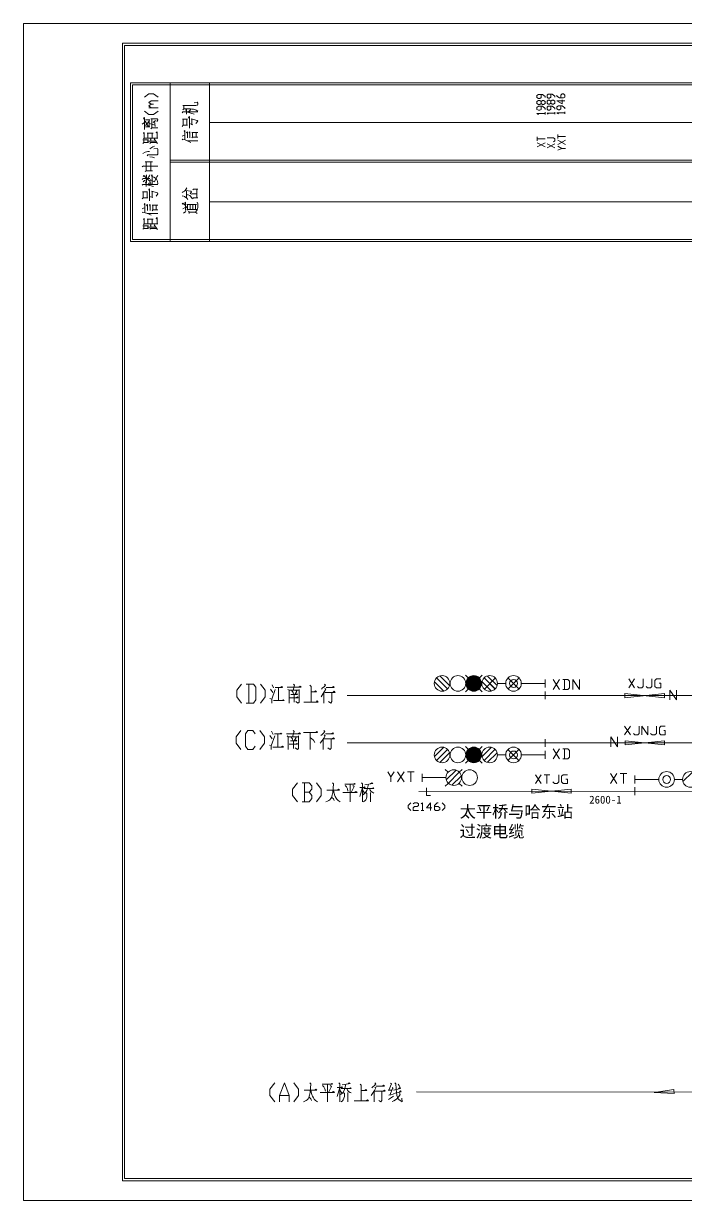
# Model space of a CAD drawing. Header units: millimetres. Extents: x 18 to 1853, y 466 to 763.
# Drawn here: x 18.3 to 185.2, y 466.2 to 763.2 of the extents above; entities that cross this region are included whole.
import ezdxf

# ---------------------------------------------------------------- set-up
doc = ezdxf.new("R2010")
doc.units = ezdxf.units.MM
doc.header["$MEASUREMENT"] = 0
doc.layers.add('1', color=7, linetype='Continuous')

msp = doc.modelspace()

# ---------------------------------------------------------------- linework, layer by layer
at = {"color": 255, "linetype": 'Continuous', "lineweight": 0}
for p, q in [((1852.6, 763.16), (18.35, 763.16)), ((18.35, 763.16), (18.35, 466.19)), ((18.35, 466.19), (1852.6, 466.19))]:
    msp.add_line(p, q, dxfattribs=at)
for points in [[(48.85, 744.55), (50, 745.44), (51.19, 745.44), (52.34, 744.55)], [(55.35, 708.17), (65.33, 708.17), (65.33, 748.19), (55.35, 748.19), (55.35, 708.17)], [(50.57, 742.79), (50, 743.25), (50.57, 743.67), (52.34, 743.67)], [(50.57, 741.9), (50, 742.37), (50.57, 742.79), (51.19, 742.79)], [(58.57, 742.47), (61.85, 742.47), (62.11, 742.53), (62.26, 742.58), (62.31, 742.79), (62.31, 743.1), (62.21, 743.3), (61.38, 743.15)], [(58.78, 741.64), (58.78, 742.47)], [(149.99, 744.5), (149.99, 744.76), (149.32, 745.23), (148.33, 745.23), (147.96, 745.02), (147.96, 744.5), (148.33, 744.24), (148.64, 744.24), (149, 744.5), (149, 745.23)], [(149.99, 742.99), (149.63, 742.73), (149.32, 742.73), (149, 742.99), (149, 743.51), (148.64, 743.77), (148.33, 743.77), (147.96, 743.51), (147.96, 742.99), (148.33, 742.73), (148.64, 742.73), (149, 742.99)], [(149, 743.51), (149.32, 743.77), (149.63, 743.77), (149.99, 743.51), (149.99, 742.99)], [(152.49, 744.55), (152.49, 744.81), (151.81, 745.33), (150.82, 745.33), (150.51, 745.07), (150.51, 744.55), (150.82, 744.29), (151.13, 744.29), (151.5, 744.55), (151.5, 745.33)], [(152.49, 743.04), (152.17, 742.84), (151.81, 742.84), (151.5, 743.04), (151.5, 743.56), (151.13, 743.82), (150.82, 743.82), (150.51, 743.56), (150.51, 743.04), (150.82, 742.84), (151.13, 742.84), (151.5, 743.04)], [(151.5, 743.56), (151.81, 743.82), (152.17, 743.82), (152.49, 743.56), (152.49, 743.04)], [(153.99, 744.4), (153.99, 745.12), (154.36, 745.38), (154.67, 745.38), (155.03, 745.12), (155.03, 744.6), (154.67, 744.4), (153.68, 744.4), (153.01, 744.86), (153.01, 745.12)], [(154.36, 743.88), (154.36, 742.89), (153.01, 743.62), (155.03, 743.62)], [(48.85, 736.44), (48.85, 739.46), (48.65, 739.25), (48.85, 738.94)], [(48.85, 741.07), (50, 740.19), (51.19, 740.19), (52.34, 741.07)], [(52.34, 741.9), (50, 741.9)], [(58.36, 740.65), (58.57, 740.91), (62.37, 740.91)], [(58.57, 741.38), (58.78, 741.64), (60.5, 741.64), (60.91, 741.59), (61.22, 741.54), (61.59, 741.43), (61.9, 741.28), (62.37, 741.02)], [(59.46, 740.29), (59.46, 741.49), (59.35, 741.33), (59.46, 741.17)], [(59.46, 740.91), (61.38, 740.29)], [(59.98, 740.91), (60.6, 741.49)], [(60.24, 736.76), (60.24, 739.72), (60.03, 739.46), (60.24, 739.2)], [(149.99, 741.49), (149.99, 741.75), (149.32, 742.27), (148.33, 742.27), (147.96, 742.01), (147.96, 741.49), (148.33, 741.28), (148.64, 741.28), (149, 741.49), (149, 742.27)], [(148.33, 740.24), (147.96, 740.5), (149.99, 740.5)], [(149.99, 740.24), (149.99, 740.76)], [(152.49, 741.59), (152.49, 741.8), (151.81, 742.32), (150.82, 742.32), (150.51, 742.06), (150.51, 741.59), (150.82, 741.33), (151.13, 741.33), (151.5, 741.59), (151.5, 742.32)], [(150.82, 740.29), (150.51, 740.55), (152.49, 740.55)], [(152.49, 740.29), (152.49, 740.81)], [(155.03, 741.64), (155.03, 741.9), (154.36, 742.37), (153.37, 742.37), (153.01, 742.11), (153.01, 741.64), (153.37, 741.38), (153.68, 741.38), (153.99, 741.64), (153.99, 742.37)], [(153.37, 740.39), (153.01, 740.6), (155.03, 740.6)], [(155.03, 740.39), (155.03, 740.86)], [(48.28, 737.74), (48.85, 738.16)], [(48.85, 738.26), (49.06, 738.52), (49.89, 737.07)], [(49.11, 738.89), (50.26, 738.89)], [(49.11, 737.43), (50.05, 738.52)], [(49.11, 737.07), (50.26, 737.07)], [(50.05, 737.07), (50.05, 738.89)], [(50.05, 737.95), (51.56, 737.48)], [(50.52, 739.1), (52.13, 739.1), (52.28, 738.89), (51.97, 738.42)], [(50.52, 736.6), (50.72, 736.81), (52.28, 736.81)], [(50.72, 736.81), (50.72, 739.1)], [(51.04, 738.21), (51.66, 738.73)], [(51.56, 737.17), (51.4, 738.52)], [(58.42, 737.22), (58.62, 737.48), (59.77, 737.48)], [(58.47, 738.99), (59.72, 738.99)], [(58.62, 737.48), (58.62, 738.99)], [(59.61, 737.48), (59.61, 738.99)], [(60.24, 737.9), (61.07, 737.59)], [(60.7, 739.15), (62.16, 738.73), (62.37, 738.52), (61.85, 737.9)], [(60.86, 737.64), (60.86, 739.1)], [(65.33, 738.16), (1837.58, 738.16), (65.33, 738.16)], [(48.49, 733.79), (49.89, 733.79)], [(48.59, 734.05), (48.8, 734.26), (52.28, 734.26)], [(48.8, 734.26), (48.8, 735.66), (48.65, 735.51), (48.8, 735.3)], [(48.7, 733.12), (48.7, 733.79)], [(49.58, 735.46), (51.09, 735.46)], [(49.74, 734.26), (49.74, 735.46)], [(49.74, 733.12), (49.74, 733.79)], [(50.52, 733.48), (50.52, 734.11), (50.41, 733.95), (50.52, 733.74)], [(50.83, 734.26), (50.83, 735.46)], [(52.13, 732.86), (52.08, 732.96), (51.35, 734.05)], [(52.08, 734.26), (52.08, 735.87), (51.87, 735.66), (52.08, 735.46)], [(58.36, 734.78), (58.73, 734.94), (58.99, 734.99)], [(58.36, 733.79), (58.57, 734), (59.14, 733.79), (59.77, 733.53), (60.6, 733.17)], [(59.09, 734), (59.09, 736.13), (58.88, 735.98), (59.09, 735.82)], [(59.72, 734.31), (59.72, 735.82), (59.51, 735.66), (59.72, 735.51)], [(59.66, 733.59), (62.37, 733.59)], [(60.34, 734.31), (60.34, 735.82), (60.18, 735.66), (60.34, 735.51)], [(62.37, 735.66), (60.86, 735.66)], [(60.86, 734.31), (61.02, 734.52), (62.37, 734.52)], [(61.02, 735.66), (61.02, 734.52)], [(61.95, 734.52), (61.95, 735.66)], [(148.02, 733.53), (148.02, 734.57)], [(148.02, 734.05), (150.04, 734.05)], [(152.17, 733.27), (152.49, 733.53), (152.49, 734.05), (152.17, 734.31), (150.51, 734.31)], [(153.21, 734.16), (153.21, 735.2)], [(153.21, 734.68), (155.19, 734.68)], [(155.19, 732.65), (153.21, 733.69)], [(153.21, 732.65), (155.19, 733.69)], [(48.49, 732.91), (48.7, 733.12), (49.89, 733.12)], [(48.49, 730.36), (49.06, 730.68), (49.69, 730.88), (50.15, 730.88)], [(49.53, 729.79), (49.74, 730.05), (51.87, 730.05), (52.08, 730.05), (52.28, 730.21), (52.28, 730.36), (52.28, 731.4), (52.13, 731.66), (51.24, 731.51)], [(49.74, 733.48), (51.71, 733.48)], [(50.21, 731.56), (50.98, 732.03), (51.45, 732.23)], [(50.26, 732.91), (50.41, 733.12), (51.92, 733.12)], [(150.04, 732.03), (148.02, 733.07)], [(148.02, 732.03), (150.04, 733.07)], [(152.49, 731.77), (150.51, 732.81)], [(150.51, 731.77), (152.49, 732.81)], [(154.2, 731.66), (153.21, 732.18)], [(153.21, 731.2), (154.2, 731.66), (155.19, 731.66)], [(50.88, 728.28), (49.06, 728.28)], [(49.32, 728.28), (49.32, 725.95)], [(50.21, 729.53), (50.93, 729.43), (51.4, 729.27)], [(50.52, 725.95), (50.52, 728.28)], [(48.33, 727.04), (48.59, 727.25)], [(48.49, 727.14), (52.28, 727.14)], [(48.54, 724.54), (48.75, 724.8), (49.43, 724.18)], [(49.06, 725.79), (49.32, 725.95), (50.88, 725.95)], [(49.43, 723.09), (49.43, 725.01), (49.27, 724.85), (49.43, 724.59)], [(49.43, 724.02), (49.74, 724.18), (50, 724.44), (50.15, 724.75), (50.26, 725.01)], [(50.26, 723.5), (50.41, 723.76), (51.45, 723.19), (51.66, 723.82), (52.02, 724.44), (52.28, 724.8)], [(50.83, 722.72), (50.83, 725.01), (50.67, 724.85), (50.83, 724.59)], [(48.28, 723.76), (48.49, 724.02), (50.26, 724.02)], [(48.28, 722.36), (48.49, 722.57), (52.28, 722.57)], [(48.54, 723.19), (48.85, 723.56), (49.27, 723.71)], [(49.27, 722), (49.27, 723.19), (49.17, 723.04), (49.27, 722.83)], [(49.27, 722.57), (51.19, 722)], [(49.43, 724.02), (49.84, 723.76), (50.21, 723.4), (50.52, 722.72)], [(49.79, 722.57), (50.05, 722.88), (50.36, 723.09)], [(50.83, 724.54), (51.24, 724.39), (51.66, 724.13), (51.92, 723.87), (52.13, 723.4), (52.28, 722.72)], [(58.42, 720.54), (58.68, 720.7), (58.94, 720.85), (59.14, 721.06), (59.35, 721.32), (59.56, 721.68)], [(48.33, 718.93), (48.54, 719.14), (49.74, 719.14)], [(48.39, 720.7), (49.63, 720.7)], [(48.54, 719.14), (48.54, 720.7)], [(49.53, 719.14), (49.53, 720.7)], [(50.15, 718.41), (50.15, 721.42), (50, 721.16), (50.15, 720.9)], [(50.15, 719.55), (50.98, 719.24)], [(50.67, 720.85), (52.13, 720.44), (52.28, 720.18), (51.82, 719.61)], [(50.83, 719.35), (50.83, 720.8)], [(58.42, 719.61), (58.57, 719.71), (58.99, 719.5), (59.35, 719.29), (59.56, 719.09), (59.82, 718.77)], [(59.3, 721.06), (60.55, 720.85), (60.76, 720.7), (60.39, 720.23)], [(59.46, 719.29), (59.46, 721.01)], [(59.46, 720.02), (59.72, 719.97), (59.92, 719.92), (60.29, 719.76), (60.5, 719.61), (60.7, 719.35), (60.96, 718.93)], [(60.65, 720.07), (60.91, 720.23), (62.11, 720.23)], [(61.07, 721.22), (61.22, 721.37), (62.31, 721.37)], [(61.07, 719.03), (61.22, 719.19), (62.31, 719.19)], [(62.11, 719.19), (62.11, 721.37)], [(48.28, 716.38), (48.65, 716.59), (48.91, 716.64)], [(49.01, 715.6), (49.01, 717.79), (48.8, 717.63), (49.01, 717.42)], [(49.63, 715.97), (49.63, 717.47), (49.43, 717.32), (49.63, 717.11)], [(50.31, 715.97), (50.31, 717.47), (50.15, 717.32), (50.31, 717.11)], [(52.28, 717.32), (50.83, 717.32)], [(50.83, 715.92), (50.98, 716.12), (52.28, 716.12)], [(50.98, 717.32), (50.98, 716.12)], [(51.87, 716.12), (51.87, 717.32)], [(58.36, 717.58), (58.57, 717.84), (59.2, 717.21)], [(58.57, 716.38), (59.14, 716.7)], [(58.73, 715.34), (59.35, 715.71)], [(59.2, 715.97), (59.2, 718.05), (59.09, 717.89), (59.2, 717.68)], [(59.2, 717.06), (59.77, 716.59)], [(59.56, 716.07), (59.77, 716.23), (62.11, 716.23)], [(59.61, 717.53), (62, 717.53)], [(59.77, 716.23), (59.77, 717.53)], [(59.98, 715.81), (60.13, 715.6), (61.79, 715.6), (62.21, 715.24)], [(60.44, 716.23), (60.44, 717.53)], [(61.07, 716.23), (61.07, 717.53)], [(61.74, 716.23), (61.74, 717.53)], [(61.79, 715.6), (62, 715.86), (62.21, 716.12), (62.26, 716.38), (62.37, 716.7), (62.37, 717.68), (62.21, 718.1)], [(65.33, 718.15), (1837.58, 718.15), (65.33, 718.15)], [(48.28, 715.45), (48.49, 715.6), (49.06, 715.4), (49.74, 715.19), (50.57, 714.77)], [(48.8, 712.59), (48.8, 713.99), (48.65, 713.84), (48.8, 713.63)], [(49.58, 715.24), (52.28, 715.24)], [(49.58, 713.78), (51.09, 713.78)], [(49.74, 712.59), (49.74, 713.78)], [(50.83, 712.59), (50.83, 713.78)], [(52.08, 712.59), (52.08, 714.2), (51.87, 713.99), (52.08, 713.78)], [(60.18, 715.24), (60.13, 715.6)], [(48.49, 712.12), (49.89, 712.12)], [(48.49, 711.24), (48.7, 711.45), (49.89, 711.45)], [(48.59, 712.38), (48.8, 712.59), (52.28, 712.59)], [(48.7, 711.45), (48.7, 712.12)], [(49.74, 711.45), (49.74, 712.12)], [(49.74, 711.81), (51.71, 711.81)], [(50.26, 711.24), (50.41, 711.45), (51.92, 711.45)], [(50.52, 711.81), (50.52, 712.43), (50.41, 712.28), (50.52, 712.07)], [(52.13, 711.19), (52.08, 711.29), (51.35, 712.38)], [(130.61, 598.04), (129.88, 598.77)], [(133.41, 598.04), (134.14, 598.77)], [(134.66, 598.04), (137.47, 595.24)], [(134.71, 595.24), (137.41, 597.94)], [(140.64, 595.24), (143.44, 598.04)], [(143.44, 595.24), (140.64, 598.04)], [(150.04, 597.63), (150.04, 595.6)], [(152.02, 595.13), (153.68, 597.63)], [(152.02, 597.63), (153.68, 595.13)], [(154.51, 595.13), (155.76, 595.13), (156.18, 595.55), (156.18, 597.21), (155.76, 597.63), (154.51, 597.63)], [(154.93, 597.63), (154.93, 595.13)], [(157.01, 595.13), (157.01, 597.63), (158.67, 595.13), (158.67, 597.63)], [(171.14, 595.55), (172.6, 597.78)], [(171.14, 597.78), (172.6, 595.55)], [(173.33, 595.91), (173.69, 595.55), (174.42, 595.55), (174.78, 595.91), (174.78, 597.78)], [(175.51, 595.91), (175.87, 595.55), (176.6, 595.55), (176.96, 595.91), (176.96, 597.78)], [(178.84, 596.69), (179.2, 596.69), (179.2, 595.55), (178.11, 595.55), (177.74, 595.91), (177.74, 597.42), (178.11, 597.78), (179.2, 597.78)], [(73.38, 596.48), (72.19, 594.92), (72.19, 593.31), (73.38, 591.7)], [(74.58, 591.7), (76.4, 591.7), (76.97, 592.48), (76.97, 595.7), (76.4, 596.48), (74.58, 596.48)], [(75.2, 596.48), (75.2, 591.7)], [(78.17, 596.48), (79.36, 594.92), (79.36, 593.31), (78.17, 591.7)], [(80.66, 595.24), (81.28, 594.4)], [(81.02, 592.64), (81.91, 595.13)], [(81.08, 596.33), (81.49, 595.5)], [(81.86, 595.65), (83.73, 595.65), (83.52, 595.86), (83.21, 595.65)], [(82.74, 595.65), (82.74, 592.33)], [(84.87, 595.7), (88.46, 595.7), (88.14, 595.96), (87.88, 595.7)], [(85.08, 595.13), (85.39, 594.92), (85.39, 591.7)], [(85.39, 594.92), (87.94, 594.92)], [(85.86, 593.89), (87.52, 593.89), (87.31, 594.04), (87.05, 593.89)], [(86.01, 594.92), (86.38, 594.4), (86.48, 593.89)], [(86.53, 596.48), (86.79, 596.22), (86.38, 594.92)], [(87.11, 594.92), (87.37, 594.72), (86.85, 593.89)], [(87.94, 595.13), (87.94, 591.91), (87.62, 591.7), (87.05, 592.07)], [(90.64, 596.17), (90.95, 595.91), (90.95, 591.96)], [(90.95, 594.56), (92.3, 594.56), (92.09, 594.82), (91.83, 594.56)], [(94.43, 595.39), (94.64, 595.18), (94.28, 594.56), (93.97, 594.09), (93.45, 593.31)], [(94.33, 596.48), (94.59, 596.22), (94.23, 595.81), (93.86, 595.5), (93.55, 595.24)], [(94.17, 594.35), (94.17, 591.7)], [(94.43, 594.4), (96.98, 594.4), (96.77, 594.66), (96.46, 594.4)], [(94.75, 595.65), (96.77, 595.65), (96.62, 595.91), (96.3, 595.65)], [(96.15, 594.4), (96.15, 592.07), (95.89, 591.7), (95.37, 592.07)], [(129.88, 594.51), (130.61, 595.18)], [(134.14, 594.51), (133.41, 595.18)], [(140.01, 596.64), (138.04, 596.64)], [(150.04, 596.64), (144.01, 596.64)], [(150.04, 594.61), (150.04, 592.64)], [(170.16, 593.05), (170.16, 594.09)], [(170.16, 594.09), (180.14, 593.05)], [(180.14, 594.09), (170.16, 593.05)], [(180.14, 593.05), (180.14, 594.09)], [(181.54, 592.48), (181.54, 594.98), (183.2, 592.48), (183.2, 594.98)], [(80.56, 592.85), (81.02, 592.64), (81.02, 591.7)], [(81.44, 592.33), (84.14, 592.33), (83.88, 592.53), (83.52, 592.33)], [(85.55, 593.05), (87.68, 593.05), (87.47, 593.26), (87.21, 593.05)], [(86.64, 593.89), (86.64, 591.91)], [(89.13, 591.96), (92.72, 591.96), (92.51, 592.22), (92.25, 591.96)], [(150.04, 592.64), (150.04, 592.64)], [(170.05, 583.65), (171.56, 585.83)], [(170.05, 585.83), (171.56, 583.65)], [(172.29, 584.01), (172.65, 583.65), (173.38, 583.65), (173.74, 584.01), (173.74, 585.83)], [(174.47, 583.65), (174.47, 585.83), (175.93, 583.65), (175.93, 585.83)], [(176.65, 584.01), (177.02, 583.65), (177.74, 583.65), (178.16, 584.01), (178.16, 585.83)], [(179.98, 584.74), (180.34, 584.74), (180.34, 583.65), (179.25, 583.65), (178.89, 584.01), (178.89, 585.47), (179.25, 585.83), (180.34, 585.83)], [(73.23, 584.79), (72.03, 583.18), (72.03, 581.57), (73.23, 579.96)], [(76.81, 580.79), (76.19, 579.96), (75, 579.96), (74.42, 580.79), (74.42, 583.96), (75, 584.79), (76.19, 584.79), (76.81, 583.96)], [(78.01, 584.79), (79.21, 583.18), (79.21, 581.57), (78.01, 579.96)], [(80.5, 583.49), (81.08, 582.66)], [(80.82, 580.94), (81.75, 583.39)], [(80.92, 584.58), (81.34, 583.75)], [(81.7, 583.96), (83.57, 583.96), (83.31, 584.11), (83.05, 583.96)], [(82.58, 583.96), (82.58, 580.58)], [(84.71, 583.96), (88.25, 583.96), (87.99, 584.22), (87.68, 583.96)], [(84.92, 583.44), (85.18, 583.18), (85.18, 579.96)], [(85.18, 583.18), (87.78, 583.18)], [(85.7, 582.19), (87.31, 582.19), (87.16, 582.3), (86.9, 582.19)], [(85.86, 583.18), (86.22, 582.71), (86.33, 582.19)], [(86.38, 584.74), (86.64, 584.53), (86.22, 583.18)], [(86.48, 582.19), (86.48, 580.22)], [(86.95, 583.18), (87.21, 582.97), (86.69, 582.19)], [(87.78, 583.44), (87.78, 580.22), (87.47, 579.96), (86.9, 580.37)], [(89.03, 584.27), (92.56, 584.27), (92.35, 584.48), (92.15, 584.27)], [(90.69, 584.27), (90.69, 579.96)], [(90.69, 583.02), (91.16, 582.71), (91.52, 582.3), (91.89, 581.78)], [(94.23, 583.7), (94.49, 583.44), (94.12, 582.87), (93.81, 582.35), (93.24, 581.57)], [(94.17, 584.74), (94.43, 584.48), (94.07, 584.11), (93.71, 583.75), (93.39, 583.49)], [(94.02, 582.61), (94.02, 579.96)], [(94.23, 582.66), (96.82, 582.66), (96.62, 582.92), (96.3, 582.66)], [(94.54, 583.91), (96.62, 583.91), (96.41, 584.17), (96.1, 583.91)], [(95.99, 582.66), (95.99, 580.32), (95.73, 579.96), (95.16, 580.37)], [(150.04, 582.61), (150.04, 582.61)], [(150.04, 580.63), (150.04, 582.61)], [(166.62, 580.63), (166.62, 583.18), (168.29, 580.63), (168.29, 583.18)], [(170.21, 581.15), (170.21, 582.14)], [(170.21, 582.14), (180.19, 581.15)], [(180.19, 582.14), (170.21, 581.15)], [(180.19, 581.15), (180.19, 582.14)], [(80.4, 581.1), (80.82, 580.94), (80.82, 579.96)], [(81.28, 580.58), (83.99, 580.58), (83.73, 580.79), (83.36, 580.58)], [(85.39, 581.36), (87.52, 581.36), (87.31, 581.52), (87, 581.36)], [(129.88, 580.74), (130.61, 580.06)], [(134.14, 580.74), (133.41, 580.06)], [(143.39, 577.2), (140.64, 579.96)], [(140.69, 577.25), (143.39, 579.96)], [(150.04, 577.62), (150.04, 579.64)], [(152.02, 577.62), (153.68, 580.11)], [(152.02, 580.11), (153.68, 577.62)], [(154.51, 577.62), (155.76, 577.62), (156.18, 578.03), (156.18, 579.7), (155.76, 580.11), (154.51, 580.11)], [(154.93, 580.11), (154.93, 577.62)], [(130.61, 577.2), (129.88, 576.53)], [(133.41, 577.2), (134.14, 576.53)], [(140.01, 578.61), (138.04, 578.61)], [(150.04, 578.61), (144.01, 578.61)], [(110.27, 574.34), (111.1, 573.1), (111.1, 571.85)], [(111.1, 573.1), (111.94, 574.34)], [(112.77, 571.85), (114.43, 574.34)], [(112.77, 574.34), (114.43, 571.85)], [(115.26, 574.34), (116.92, 574.34)], [(116.09, 574.34), (116.09, 571.85)], [(118.95, 573.88), (118.95, 571.85)], [(125.55, 574.29), (124.82, 574.97)], [(128.36, 574.29), (129.09, 574.97)], [(147.58, 571.43), (149.04, 573.62)], [(147.58, 573.62), (149.04, 571.43)], [(149.77, 573.62), (151.22, 573.62)], [(150.49, 573.62), (150.49, 571.43)], [(152, 571.8), (152.36, 571.43), (153.09, 571.43), (153.46, 571.8), (153.46, 573.62)], [(155.28, 572.52), (155.64, 572.52), (155.64, 571.43), (154.55, 571.43), (154.18, 571.8), (154.18, 573.25), (154.55, 573.62), (155.64, 573.62)], [(166.5, 571.43), (168.16, 573.93)], [(166.5, 573.93), (168.16, 571.43)], [(169, 573.93), (170.66, 573.93)], [(169.83, 573.93), (169.83, 571.43)], [(172.69, 573.46), (172.69, 571.43)], [(87.47, 571.59), (86.27, 569.98), (86.27, 568.37), (87.47, 566.81)], [(90.48, 569.2), (91.11, 569.98), (91.11, 570.81), (90.48, 571.59), (88.66, 571.59)], [(89.29, 571.59), (89.29, 566.81)], [(92.3, 571.59), (93.5, 569.98), (93.5, 568.37), (92.3, 566.81)], [(96.36, 571.54), (96.56, 571.33), (96.41, 569.15), (96.25, 568.47), (96.1, 567.9), (95.94, 567.59), (95.68, 567.28), (95.42, 567.07), (95.11, 566.91), (94.69, 566.81)], [(99.42, 571.23), (102.07, 571.23), (101.87, 571.38), (101.55, 571.23)], [(99.58, 570.91), (99.89, 570.55), (100.15, 570.03), (100.25, 569.46)], [(100.77, 566.81), (100.77, 571.23)], [(101.5, 570.91), (101.81, 570.65), (101.09, 569.15)], [(103.27, 570.39), (104.62, 570.39), (104.41, 570.55), (104.2, 570.39)], [(103.94, 570.39), (103.27, 568.11)], [(103.63, 571.54), (103.94, 571.33), (103.94, 566.81)], [(105.45, 571.23), (105.19, 570.19), (104.98, 569.61), (104.67, 569.09), (104.1, 568.57)], [(104.26, 570.13), (106.8, 570.13), (106.59, 570.29), (106.28, 570.13)], [(105.97, 571.33), (106.28, 571.54), (106.49, 571.38), (104.52, 571.07)], [(118.95, 572.89), (124.93, 572.89)], [(120.04, 570.34), (120.04, 568.37)], [(124.82, 570.76), (125.55, 571.43)], [(129.09, 570.76), (128.36, 571.43)], [(172.69, 572.42), (178.66, 572.42)], [(172.69, 570.45), (172.69, 568.42)], [(182.66, 572.42), (184.69, 572.42)], [(88.66, 566.81), (90.48, 566.81), (91.11, 567.59), (91.11, 568.37), (90.48, 569.2), (89.29, 569.2)], [(94.9, 569.72), (98.07, 569.72), (97.86, 569.98), (97.6, 569.72)], [(96.2, 567.9), (96.56, 567.54), (96.77, 567.12)], [(96.56, 569.72), (96.67, 569.3), (96.88, 568.57), (97.03, 568.16), (97.24, 567.74), (97.45, 567.43), (97.76, 567.12), (98.28, 566.81)], [(98.95, 569.15), (102.54, 569.15), (102.23, 569.41), (101.92, 569.15)], [(103.94, 569.77), (104.41, 568.94)], [(104.78, 569.15), (105.04, 568.89), (105.04, 568.05), (104.93, 567.64), (104.72, 567.28), (104.57, 567.07), (104.2, 566.81)], [(105.71, 570.13), (105.87, 569.72), (106.13, 569.41), (106.49, 569.15), (106.8, 568.99)], [(105.92, 569.15), (105.92, 566.81)], [(120.04, 568.37), (121.07, 568.37)], [(146.65, 568.94), (146.65, 569.93)], [(146.65, 569.93), (156.63, 568.94)], [(156.63, 569.93), (146.65, 568.94)], [(156.63, 568.94), (156.63, 569.93)], [(172.69, 568.42), (172.69, 568.42)], [(116.09, 566.55), (115.41, 565.87), (115.41, 565.25), (116.09, 564.57)], [(116.71, 566.24), (117.07, 566.55), (117.75, 566.55), (118.06, 566.24), (118.06, 565.87), (117.75, 565.56), (117.07, 565.56), (116.71, 565.25), (116.71, 564.57), (118.06, 564.57)], [(118.74, 566.24), (119.05, 566.55), (119.05, 564.57)], [(118.74, 564.57), (119.41, 564.57)], [(121.39, 565.25), (120.04, 565.25), (121.07, 566.55), (121.07, 564.57)], [(122.06, 565.56), (123.05, 565.56), (123.41, 565.25), (123.41, 564.88), (123.05, 564.57), (122.37, 564.57), (122.06, 564.88), (122.06, 565.87), (122.74, 566.55), (123.05, 566.55)], [(124.04, 566.55), (124.71, 565.87), (124.71, 565.25), (124.04, 564.57)], [(81.75, 495.87), (80.56, 494.31), (80.56, 492.7), (81.75, 491.08)], [(82.95, 491.08), (82.95, 492.7), (84.19, 495.87), (85.39, 492.7), (85.39, 491.08)], [(86.59, 495.87), (87.78, 494.31), (87.78, 492.7), (86.59, 491.08)], [(90.64, 495.87), (90.85, 495.61), (90.69, 493.42), (90.54, 492.75), (90.38, 492.18), (90.22, 491.86), (89.96, 491.55), (89.7, 491.4), (89.39, 491.24), (88.98, 491.08)], [(89.18, 494.05), (92.35, 494.05), (92.15, 494.31), (91.89, 494.05)], [(90.85, 494.05), (90.95, 493.58), (91.16, 492.85), (91.31, 492.49), (91.52, 492.07), (91.73, 491.71), (92.04, 491.45), (92.56, 491.08)], [(93.24, 493.47), (96.82, 493.47), (96.56, 493.68), (96.2, 493.47)], [(93.71, 495.5), (96.36, 495.5), (96.15, 495.71), (95.84, 495.5)], [(93.86, 495.19), (94.17, 494.83), (94.43, 494.36), (94.54, 493.79)], [(95.06, 491.08), (95.06, 495.5)], [(95.78, 495.19), (96.1, 494.98), (95.37, 493.47)], [(97.55, 494.67), (98.9, 494.67), (98.69, 494.83), (98.49, 494.67)], [(98.23, 494.67), (97.55, 492.38)], [(97.92, 495.87), (98.23, 495.61), (98.23, 491.08)], [(98.23, 494.05), (98.75, 493.22)], [(99.73, 495.5), (99.47, 494.46), (99.27, 493.94), (98.95, 493.37), (98.38, 492.9)], [(99.06, 493.47), (99.37, 493.22), (99.37, 492.38), (99.21, 491.97), (99.06, 491.55), (98.85, 491.34), (98.49, 491.08)], [(98.54, 494.41), (101.09, 494.41), (100.88, 494.62), (100.62, 494.41)], [(100.31, 495.61), (100.57, 495.87), (100.77, 495.71), (98.8, 495.35)], [(99.99, 494.41), (100.15, 494.05), (100.41, 493.68), (100.77, 493.42), (101.09, 493.32)], [(100.2, 493.47), (100.2, 491.08)], [(103.32, 495.55), (103.58, 495.29), (103.58, 491.34)], [(103.58, 493.94), (104.98, 493.94), (104.78, 494.2), (104.52, 493.94)], [(107.06, 494.77), (107.32, 494.57), (106.96, 493.94), (106.65, 493.47), (106.08, 492.7)], [(107.01, 495.87), (107.27, 495.61), (106.91, 495.19), (106.54, 494.88), (106.23, 494.62)], [(106.85, 493.73), (106.85, 491.08)], [(107.06, 493.79), (109.66, 493.79), (109.45, 494.05), (109.14, 493.79)], [(107.37, 495.03), (109.45, 495.03), (109.25, 495.29), (108.93, 495.03)], [(108.83, 493.79), (108.83, 491.45), (108.57, 491.08), (108, 491.45)], [(110.39, 494.05), (111.38, 494.05)], [(111.01, 495.81), (111.22, 495.61), (110.6, 494.05)], [(111.58, 494.62), (110.8, 492.8)], [(113.25, 493.16), (113.4, 492.96), (113.09, 492.44), (112.83, 492.12), (112.57, 491.86), (112.21, 491.55), (111.79, 491.29), (111.38, 491.19)], [(111.53, 494.77), (111.69, 494.41)], [(111.74, 494.05), (113.51, 494.46), (113.3, 494.67), (113.04, 494.36)], [(111.74, 493.16), (113.71, 493.63), (113.51, 493.84), (113.14, 493.47)], [(112.1, 495.87), (112.36, 495.61), (112.42, 494.46), (112.52, 493.37), (112.57, 492.96), (112.62, 492.64), (112.78, 492.28), (112.94, 491.86), (113.14, 491.6), (113.56, 491.29), (113.92, 491.08), (113.87, 491.97)], [(112.94, 495.5), (113.2, 495.19), (113.35, 494.88)], [(182.53, 494.15), (177.54, 493.47)], [(177.54, 493.47), (182.58, 493.16)], [(182.58, 493.16), (182.53, 494.15)], [(82.95, 492.7), (85.39, 492.7)], [(90.48, 492.23), (90.85, 491.86), (91.06, 491.45)], [(101.81, 491.34), (105.4, 491.34), (105.19, 491.6), (104.88, 491.34)], [(110.49, 491.66), (111.74, 492.54)], [(110.6, 492.75), (111.69, 492.96)]]:
    msp.add_lwpolyline(points, dxfattribs=at)
at = {"color": 50, "linetype": 'Continuous', "lineweight": 0}
for points in [[(124.47, 594.72), (122.13, 597.06)], [(125.46, 595.18), (122.6, 598.04)], [(125.88, 596.12), (123.49, 598.46)], [(136.48, 594.72), (134.14, 597.06)], [(137.41, 595.18), (134.61, 598.04)], [(137.88, 596.12), (135.49, 598.46)], [(124.47, 580.53), (122.13, 578.19)], [(125.46, 580.06), (122.6, 577.2)], [(125.88, 579.12), (123.49, 576.79)], [(136.48, 580.53), (134.14, 578.19)], [(137.41, 580.06), (134.61, 577.2)], [(137.88, 579.12), (135.49, 576.79)], [(125.08, 572.37), (127.47, 574.71)], [(125.55, 571.43), (128.36, 574.29)], [(126.49, 570.97), (128.83, 573.25)], [(184.8, 571.9), (187.19, 574.24)]]:
    msp.add_lwpolyline(points, dxfattribs=at)
at = {"color": 10, "linetype": 'Continuous', "lineweight": 0}
for points in [[(100.05, 593.63), (306.58, 593.63)], [(100.05, 581.62), (370.41, 581.62)], [(118.13, 569.35), (340.94, 569.61)], [(322.23, 510.11), (308.4, 503.61), (279.71, 497.11), (238.29, 493.42), (196.51, 493.53), (117.51, 493.63)]]:
    msp.add_lwpolyline(points, dxfattribs=at)
at = {"color": 50, "linetype": 'Continuous', "lineweight": 0}
for centre in [(124.01, 596.64), (136.01, 596.64), (124.01, 578.61), (136.01, 578.61), (126.96, 572.89), (186.67, 572.42)]:
    msp.add_circle(centre, 1.97, dxfattribs=at)
at = {"color": 90, "linetype": 'Continuous', "lineweight": 0}
for centre in [(128.01, 596.64), (128.01, 578.61), (130.96, 572.89)]:
    msp.add_circle(centre, 1.97, dxfattribs=at)
at = {"color": 10, "linetype": 'Continuous', "lineweight": 0}
for centre, radius in [((132.01, 596.64), 1.97), ((132.01, 596.64), 1.92), ((132.01, 596.64), 1.82), ((132.01, 596.64), 1.72), ((132.01, 596.64), 1.61), ((132.01, 596.64), 1.51), ((132.01, 596.64), 1.4), ((132.01, 596.64), 1.3), ((132.01, 596.64), 1.2), ((132.01, 596.64), 1.09), ((132.01, 596.64), 0.987), ((132.01, 596.64), 0.884), ((132.01, 596.64), 0.78), ((132.01, 596.64), 0.676), ((132.01, 596.64), 0.624), ((132.01, 596.64), 0.52), ((132.01, 596.64), 0.416), ((132.01, 596.64), 0.312), ((132.01, 596.64), 0.208), ((132.01, 596.64), 0.104), ((132.01, 578.61), 1.97), ((132.01, 578.61), 1.92), ((132.01, 578.61), 1.82), ((132.01, 578.61), 1.72), ((132.01, 578.61), 1.61), ((132.01, 578.61), 1.51), ((132.01, 578.61), 1.4), ((132.01, 578.61), 1.3), ((132.01, 578.61), 1.2), ((132.01, 578.61), 1.09), ((132.01, 578.61), 0.987), ((132.01, 578.61), 0.884), ((132.01, 578.61), 0.78), ((132.01, 578.61), 0.676), ((132.01, 578.61), 0.624), ((132.01, 578.61), 0.52), ((132.01, 578.61), 0.416), ((132.01, 578.61), 0.312), ((132.01, 578.61), 0.208), ((132.01, 578.61), 0.104)]:
    msp.add_circle(centre, radius, dxfattribs=at)
at = {"color": 255, "linetype": 'Continuous', "lineweight": 0}
for centre, radius in [((142.04, 596.64), 1.97), ((142.04, 596.64), 1.97), ((142.04, 596.64), 0.987), ((142.04, 578.61), 1.97), ((142.04, 578.61), 1.97), ((142.04, 578.61), 0.987), ((180.69, 572.42), 1.97), ((180.69, 572.42), 0.987)]:
    msp.add_circle(centre, radius, dxfattribs=at)
at = {"layer": '1', "color": 10, "linetype": 'Continuous', "lineweight": 0}
for p, q in [((1847.61, 758.17), (43.34, 758.17)), ((43.34, 758.17), (43.34, 471.18)), ((1847.09, 757.65), (43.86, 757.65)), ((43.86, 757.65), (43.86, 471.7)), ((43.34, 471.18), (1847.61, 471.18)), ((43.86, 471.7), (1847.09, 471.7))]:
    msp.add_line(p, q, dxfattribs=at)
for points in [[(45.32, 708.17), (1837.58, 708.17), (1837.58, 748.19), (45.32, 748.19), (45.32, 708.17)], [(45.84, 708.69), (1837.11, 708.69), (1837.11, 747.67), (45.84, 747.67), (45.84, 708.69)], [(55.35, 728.18), (1837.58, 728.18), (1837.58, 728.65), (55.35, 728.65), (55.35, 728.18)]]:
    msp.add_lwpolyline(points, dxfattribs=at)

# ---------------------------------------------------------------- texts
at = {"color": 2, "insert": (161.15, 568.32), "char_height": 2, "attachment_point": 1}
msp.add_mtext_dynamic_manual_height_columns('2600-1', width=20.5289, gutter_width=1, heights=[0.472], dxfattribs=at)
at = {"color": 7, "lineweight": 50, "insert": (128.43, 565.81), "char_height": 3, "width": 31.3235, "attachment_point": 1}
msp.add_mtext('{\\fSimSun|b0|i0|c134|p2;太平桥与哈东站过渡电缆}', dxfattribs=at)

doc.saveas('drawing.dxf')
